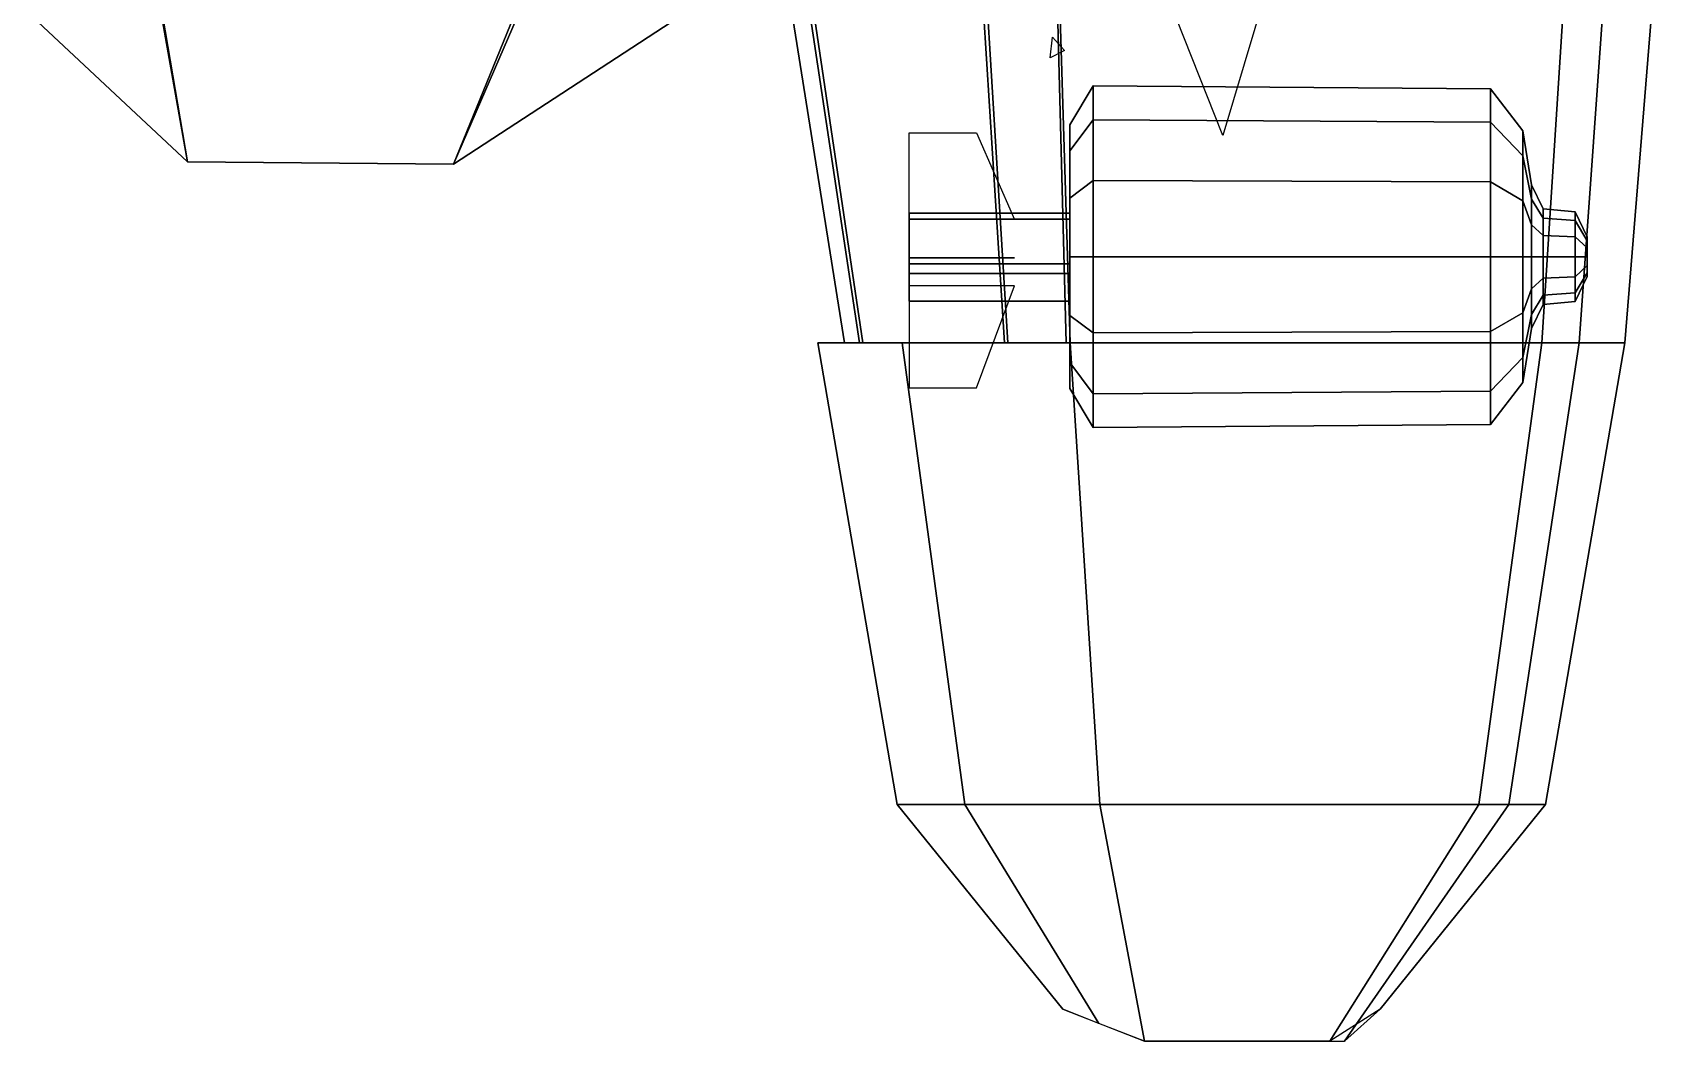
# Model space of a CAD drawing. Header units: metres. Extents: x -57 to 23, y -54 to 49.
# Drawn here: x -53.1 to 3.1, y -53.9 to -19.4 of the extents above; entities that cross this region are included whole.
import ezdxf

# ---------------------------------------------------------------- set-up
doc = ezdxf.new("R2010")
doc.units = ezdxf.units.M

msp = doc.modelspace()

# ---------------------------------------------------------------- linework, layer by layer
at = {"layer": 'AileG', "color": 46}
for points in [[(-18.249279, -9.243014, 18.53915), (-18.249283, -9.243014, 22.424339), (-17.617071, -30.043026, 23.760532), (-17.617067, -30.043026, 20.297926)], [(-18.249283, -9.243014, 22.424339), (-0.130586, -9.243039, 25.136284), (-1.469101, -30.043026, 26.177507), (-17.617071, -30.043026, 23.760532)], [(1.299742, -9.243039, 20.810452), (-18.249279, -9.243014, 18.53915), (-17.617067, -30.043026, 20.297926), (-0.194346, -30.043026, 22.322184)], [(-0.130586, -9.243039, 25.136284), (3.063222, -9.243014, 22.986525), (1.377324, -30.043026, 24.261572), (-1.469101, -30.043026, 26.177507)], [(3.063222, -9.243014, 22.986525), (1.299742, -9.243039, 20.810452), (-0.194346, -30.043026, 22.322184), (1.377324, -30.043026, 24.261572)], [(-16.342848, -12.954524, 23.261635), (-10.564585, -16.842773, 24.118759), (-12.386141, -22.954521, 23.848557)], [(-17.617067, -30.043026, 20.297926), (-17.617071, -30.043026, 23.760532), (-23.363241, -30.043026, 24.049683), (-26.250879, -30.043026, 21.018589)], [(-17.617067, -30.043026, 20.297926), (-26.250879, -30.043026, 21.018589), (-23.535288, -45.843029, 22.754827), (-16.598721, -45.843029, 22.175835)], [(-26.250879, -30.043026, 21.018589), (-23.363241, -30.043026, 24.049683), (-21.215303, -45.843029, 25.190065), (-23.535288, -45.843029, 22.754827)], [(-23.363241, -30.043026, 24.049683), (-17.617071, -30.043026, 23.760532), (-16.598722, -45.843029, 24.957758), (-21.215303, -45.843029, 25.190065)], [(-17.617071, -30.043026, 23.760532), (-1.469101, -30.043026, 26.177507), (-3.62514, -45.843029, 26.899601), (-16.598722, -45.843029, 24.957758)], [(-0.194346, -30.043026, 22.322184), (-17.617067, -30.043026, 20.297926), (-16.598721, -45.843029, 22.175835), (-2.600978, -45.843029, 23.802162)], [(-1.469101, -30.043026, 26.177507), (1.377324, -30.043026, 24.261572), (-1.338269, -45.843029, 25.3603), (-3.62514, -45.843029, 26.899601)], [(1.377324, -30.043026, 24.261572), (-0.194346, -30.043026, 22.322184), (-2.600978, -45.843029, 23.802162), (-1.338269, -45.843029, 25.3603)], [(-16.598721, -45.843029, 22.175835), (-23.535288, -45.843029, 22.754827), (-17.867964, -52.843025, 25.165239), (-15.073471, -53.943024, 25.367615)], [(-23.535288, -45.843029, 22.754827), (-21.215303, -45.843029, 25.190065), (-16.632654, -53.343025, 25.32946), (-17.867964, -52.843025, 25.165239)], [(-21.215303, -45.843029, 25.190065), (-16.598722, -45.843029, 24.957758), (-15.073475, -53.943024, 25.332399), (-16.632654, -53.343025, 25.32946)], [(-16.598722, -45.843029, 24.957758), (-3.62514, -45.843029, 26.899601), (-8.7247, -53.943024, 25.307819), (-15.073475, -53.943024, 25.332399)], [(-2.600978, -45.843029, 23.802162), (-16.598721, -45.843029, 22.175835), (-15.073471, -53.943024, 25.367615), (-8.223515, -53.943024, 25.347029)], [(-3.62514, -45.843029, 26.899601), (-1.338269, -45.843029, 25.3603), (-7.005593, -52.843025, 25.312359), (-8.7247, -53.943024, 25.307819)], [(-1.338269, -45.843029, 25.3603), (-2.600978, -45.843029, 23.802162), (-8.223515, -53.943024, 25.347029), (-7.005593, -52.843025, 25.312359)]]:
    msp.add_3dface(points, dxfattribs=at)
at = {"layer": 'Bomb2', "color": 44}
for points in [[(-16.820803, -22.410627, 19.087622), (-17.620804, -23.479959, 18.302584), (-17.620804, -22.586088, 14.386203), (-16.820803, -21.252657, 14.014131)], [(-16.820803, -21.252657, 14.014131), (-17.620804, -22.586088, 14.386203), (-17.620804, -25.090698, 11.245525), (-16.820803, -24.497265, 9.945528)], [(-3.220804, -22.492886, 19.027233), (-16.820803, -22.410627, 19.087622), (-16.820803, -21.252657, 14.014131), (-3.220804, -21.355228, 14.042752)], [(-3.220804, -21.355228, 14.042752), (-16.820803, -21.252657, 14.014131), (-16.820803, -24.497265, 9.945528), (-3.220804, -24.542913, 10.045527)], [(-2.120804, -23.644476, 18.181805), (-3.220804, -22.492886, 19.027233), (-3.220804, -21.355228, 14.042752), (-2.120804, -22.791233, 14.443446)], [(-2.120804, -22.791233, 14.443446), (-3.220804, -21.355228, 14.042752), (-3.220804, -24.542913, 10.045527), (-2.120804, -25.181995, 11.445527)], [(-16.820803, -27.099234, 21.345526), (-17.620804, -27.099237, 20.045528), (-17.620804, -23.479959, 18.302584), (-16.820803, -22.410627, 19.087622)], [(-3.220804, -27.099234, 21.245525), (-16.820803, -27.099234, 21.345526), (-16.820803, -22.410627, 19.087622), (-3.220804, -22.492886, 19.027233)], [(-17.620804, -30.7185, 18.302591), (-17.620804, -25.090698, 11.245525), (-17.620804, -22.586088, 14.386203)], [(-17.620804, -30.7185, 18.302591), (-17.620804, -22.586088, 14.386203), (-17.620804, -23.479959, 18.302584)], [(-2.120804, -27.099237, 19.845526), (-3.220804, -27.099234, 21.245525), (-3.220804, -22.492886, 19.027233), (-2.120804, -23.644476, 18.181805)], [(-1.820804, -25.12509, 17.09483), (-2.120804, -23.644476, 18.181805), (-2.120804, -22.791233, 14.443446), (-1.820804, -24.637524, 14.958623)], [(-1.820804, -24.637524, 14.958623), (-2.120804, -22.791233, 14.443446), (-2.120804, -25.181995, 11.445527), (-1.820804, -26.003674, 13.245525)], [(-17.620804, -30.7185, 18.302591), (-17.620804, -23.479959, 18.302584), (-17.620804, -27.099237, 20.045528)], [(-1.820804, -27.099241, 18.045527), (-2.120804, -27.099237, 19.845526), (-2.120804, -23.644476, 18.181805), (-1.820804, -25.12509, 17.09483)], [(-16.820803, -24.497265, 9.945528), (-17.620804, -25.090698, 11.245525), (-17.620804, -29.107782, 11.245531), (-16.820803, -29.701212, 9.945534)], [(-3.220804, -24.542913, 10.045527), (-16.820803, -24.497265, 9.945528), (-16.820803, -29.701212, 9.945534), (-3.220804, -29.655563, 10.045533)], [(-2.120804, -25.181995, 11.445527), (-3.220804, -24.542913, 10.045527), (-3.220804, -29.655563, 10.045533), (-2.120804, -29.016485, 11.445532)], [(-1.420804, -25.783144, 16.611727), (-1.820804, -25.12509, 17.09483), (-1.820804, -24.637524, 14.958623), (-1.420804, -25.458099, 15.187592)], [(-1.420804, -25.458099, 15.187592), (-1.820804, -24.637524, 14.958623), (-1.820804, -26.003674, 13.245525), (-1.420804, -26.368866, 14.045527)], [(-17.620804, -30.7185, 18.302591), (-17.620804, -29.107782, 11.245531), (-17.620804, -25.090698, 11.245525)], [(-1.820804, -26.003674, 13.245525), (-2.120804, -25.181995, 11.445527), (-2.120804, -29.016485, 11.445532), (-1.820804, -28.194813, 13.245529)], [(-1.420804, -27.099243, 17.245525), (-1.820804, -27.099241, 18.045527), (-1.820804, -25.12509, 17.09483), (-1.420804, -25.783144, 16.611727)], [(-0.320804, -25.8654, 16.551338), (-1.420804, -25.783144, 16.611727), (-1.420804, -25.458099, 15.187592), (-0.320804, -25.560671, 15.216212)], [(-0.320804, -25.560671, 15.216212), (-1.420804, -25.458099, 15.187592), (-1.420804, -26.368866, 14.045527), (-0.320804, -26.414515, 14.145527)], [(-0.320804, -27.099243, 17.145527), (-1.420804, -27.099243, 17.245525), (-1.420804, -25.783144, 16.611727), (-0.320804, -25.8654, 16.551338)], [(0.079196, -26.551962, 16.047308), (-0.320804, -25.8654, 16.551338), (-0.320804, -25.560671, 15.216212), (0.079196, -26.416796, 15.4551)], [(0.079196, -26.416796, 15.4551), (-0.320804, -25.560671, 15.216212), (-0.320804, -26.414515, 14.145527), (0.079196, -26.795527, 14.980187)], [(-1.420804, -26.368866, 14.045527), (-1.820804, -26.003674, 13.245525), (-1.820804, -28.194813, 13.245529), (-1.420804, -27.829622, 14.045529)], [(-0.320804, -26.414515, 14.145527), (-1.420804, -26.368866, 14.045527), (-1.420804, -27.829622, 14.045529), (-0.320804, -27.783974, 14.145529)], [(0.079196, -27.099245, 16.310865), (-0.320804, -27.099243, 17.145527), (-0.320804, -25.8654, 16.551338), (0.079196, -26.551962, 16.047308)], [(0.079196, -26.795527, 14.980187), (-0.320804, -26.414515, 14.145527), (-0.320804, -27.783974, 14.145529), (0.079196, -27.402966, 14.980188)], [(0.079196, -27.099245, 16.310865), (0.079196, -26.551962, 16.047308), (0.079196, -26.416796, 15.4551)], [(0.079196, -27.099245, 16.310865), (0.079196, -26.416796, 15.4551), (0.079196, -26.795527, 14.980187)], [(0.079196, -27.099245, 16.310865), (0.079196, -26.795527, 14.980187), (0.079196, -27.402966, 14.980188)], [(-16.820803, -31.787825, 19.087633), (-17.620804, -30.7185, 18.302591), (-17.620804, -27.099237, 20.045528), (-16.820803, -27.099234, 21.345526)], [(-3.220804, -31.70557, 19.027246), (-16.820803, -31.787825, 19.087633), (-16.820803, -27.099234, 21.345526), (-3.220804, -27.099234, 21.245525)], [(-2.120804, -30.553989, 18.181816), (-3.220804, -31.70557, 19.027246), (-3.220804, -27.099234, 21.245525), (-2.120804, -27.099237, 19.845526)], [(-1.820804, -29.073387, 17.094837), (-2.120804, -30.553989, 18.181816), (-2.120804, -27.099237, 19.845526), (-1.820804, -27.099241, 18.045527)], [(-1.420804, -28.415339, 16.611731), (-1.820804, -29.073387, 17.094837), (-1.820804, -27.099241, 18.045527), (-1.420804, -27.099243, 17.245525)], [(-0.320804, -28.333084, 16.551342), (-1.420804, -28.415339, 16.611731), (-1.420804, -27.099243, 17.245525), (-0.320804, -27.099243, 17.145527)], [(0.079196, -27.646528, 16.04731), (-0.320804, -28.333084, 16.551342), (-0.320804, -27.099243, 17.145527), (0.079196, -27.099245, 16.310865)], [(0.079196, -27.402966, 14.980188), (-0.320804, -27.783974, 14.145529), (-0.320804, -28.637819, 15.216217), (0.079196, -27.781696, 15.455102)], [(0.079196, -27.099245, 16.310865), (0.079196, -27.402966, 14.980188), (0.079196, -27.781696, 15.455102)], [(0.079196, -27.099245, 16.310865), (0.079196, -27.781696, 15.455102), (0.079196, -27.646528, 16.04731)], [(-1.420804, -27.829622, 14.045529), (-1.820804, -28.194813, 13.245529), (-1.820804, -29.560965, 14.958631), (-1.420804, -28.740391, 15.187596)], [(-0.320804, -27.783974, 14.145529), (-1.420804, -27.829622, 14.045529), (-1.420804, -28.740391, 15.187596), (-0.320804, -28.637819, 15.216217)], [(0.079196, -27.781696, 15.455102), (-0.320804, -28.637819, 15.216217), (-0.320804, -28.333084, 16.551342), (0.079196, -27.646528, 16.04731)], [(-1.820804, -28.194813, 13.245529), (-2.120804, -29.016485, 11.445532), (-2.120804, -31.407251, 14.44346), (-1.820804, -29.560965, 14.958631)], [(-1.420804, -28.740391, 15.187596), (-1.820804, -29.560965, 14.958631), (-1.820804, -29.073387, 17.094837), (-1.420804, -28.415339, 16.611731)], [(-0.320804, -28.637819, 15.216217), (-1.420804, -28.740391, 15.187596), (-1.420804, -28.415339, 16.611731), (-0.320804, -28.333084, 16.551342)], [(-16.820803, -29.701212, 9.945534), (-17.620804, -29.107782, 11.245531), (-17.620804, -31.612398, 14.386218), (-16.820803, -32.945824, 14.014151)], [(-17.620804, -30.7185, 18.302591), (-17.620804, -31.612398, 14.386218), (-17.620804, -29.107782, 11.245531)], [(-2.120804, -29.016485, 11.445532), (-3.220804, -29.655563, 10.045533), (-3.220804, -32.84325, 14.04277), (-2.120804, -31.407251, 14.44346)], [(-1.820804, -29.560965, 14.958631), (-2.120804, -31.407251, 14.44346), (-2.120804, -30.553989, 18.181816), (-1.820804, -29.073387, 17.094837)], [(-3.220804, -29.655563, 10.045533), (-16.820803, -29.701212, 9.945534), (-16.820803, -32.945824, 14.014151), (-3.220804, -32.84325, 14.04277)], [(-16.820803, -32.945824, 14.014151), (-17.620804, -31.612398, 14.386218), (-17.620804, -30.7185, 18.302591), (-16.820803, -31.787825, 19.087633)], [(-2.120804, -31.407251, 14.44346), (-3.220804, -32.84325, 14.04277), (-3.220804, -31.70557, 19.027246), (-2.120804, -30.553989, 18.181816)], [(-3.220804, -32.84325, 14.04277), (-16.820803, -32.945824, 14.014151), (-16.820803, -31.787825, 19.087633), (-3.220804, -31.70557, 19.027246)]]:
    msp.add_3dface(points, dxfattribs=at)
at = {"layer": 'Bomb2A1', "color": 24}
msp.add_3dface([(-23.120804, -27.140617, 14.007524), (-23.120804, -27.140617, 9.807526), (-20.820803, -27.140617, 9.807526), (-19.520805, -27.140617, 14.007524)], dxfattribs=at)
at = {"layer": 'Bomb2A2', "color": 25}
msp.add_3dface([(-23.120804, -28.09453, 15.940828), (-23.120804, -31.586702, 18.274221), (-20.820803, -31.586702, 18.274221), (-19.520805, -28.09453, 15.940828)], dxfattribs=at)
at = {"layer": 'Bomb2A3', "color": 22}
msp.add_3dface([(-23.120804, -25.825542, 16.122599), (-23.120804, -22.855692, 19.092447), (-20.820803, -22.855692, 19.092447), (-19.520805, -25.825542, 16.122599)], dxfattribs=at)
at = {"layer": 'Bomb2Q', "color": 23}
for points in [[(-17.620804, -25.612396, 14.686218), (-23.120804, -25.612396, 14.686218), (-23.120804, -27.340616, 13.907525), (-17.620804, -27.340616, 13.907525)], [(-17.620804, -25.818928, 16.570484), (-23.120804, -25.818928, 16.570484), (-23.120804, -25.612396, 14.686218), (-17.620804, -25.612396, 14.686218)], [(-23.120804, -25.818928, 16.570484), (-23.120804, -27.340616, 13.907525), (-23.120804, -25.612396, 14.686218)], [(-17.620804, -27.674793, 16.956329), (-23.120804, -27.674793, 16.956329), (-23.120804, -25.818928, 16.570484), (-17.620804, -25.818928, 16.570484)], [(-23.120804, -25.818928, 16.570484), (-23.120804, -27.674793, 16.956329), (-23.120804, -28.615248, 15.310532)], [(-23.120804, -25.818928, 16.570484), (-23.120804, -28.615248, 15.310532), (-23.120804, -27.340616, 13.907525)], [(-17.620804, -27.340616, 13.907525), (-23.120804, -27.340616, 13.907525), (-23.120804, -28.615248, 15.310532), (-17.620804, -28.615248, 15.310532)], [(-17.620804, -28.615248, 15.310532), (-23.120804, -28.615248, 15.310532), (-23.120804, -27.674793, 16.956329), (-17.620804, -27.674793, 16.956329)]]:
    msp.add_3dface(points, dxfattribs=at)
at = {"layer": 'CharnG', "color": 11}
msp.add_3dface([(-17.807093, -20.047243, 21.499252), (-18.303673, -20.293222, 21.49925), (-18.213568, -19.591074, 21.49925)], dxfattribs=at)
at = {"layer": 'StabG', "color": 2}
for points in [[(-47.83371, -23.856728, 32.458736), (-53.124481, -18.897253, 33.235767), (-48.670982, -18.897253, 34.04277)], [(-53.124481, -18.897253, 33.235767), (-47.83371, -23.856728, 32.458736), (-48.702991, -18.897253, 31.737038)], [(-47.83371, -23.856728, 32.458736), (-38.72047, -23.934954, 32.458736), (-36.6707, -18.897253, 30.976139), (-48.702991, -18.897253, 31.737038)], [(-36.542656, -18.897253, 33.143536), (-38.72047, -23.934954, 32.458736), (-47.83371, -23.856728, 32.458736), (-48.670982, -18.897253, 34.04277)], [(-36.542656, -18.897253, 33.143536), (-31.004707, -18.897253, 31.667862), (-38.72047, -23.934954, 32.458736)], [(-38.72047, -23.934954, 32.458736), (-31.004707, -18.897253, 31.667862), (-36.6707, -18.897253, 30.976139)]]:
    msp.add_3dface(points, dxfattribs=at)
at = {"layer": 'VolG', "color": 12}
for points in [[(-25.338556, -30.043329, 21.460136), (-28.688826, -8.973752, 19.763529), (-27.992912, -8.973752, 20.405907), (-24.830091, -30.043329, 21.929489)], [(-24.712751, -30.043329, 21.069014), (-27.832321, -8.973752, 19.22821), (-28.688826, -8.973752, 19.763529), (-25.338556, -30.043329, 21.460136)], [(-24.830091, -30.043329, 21.929489), (-27.992912, -8.973752, 20.405907), (-21.033791, -8.973752, 22.975428), (-19.745449, -30.043329, 23.806896)], [(-19.862783, -30.043329, 20.677881), (-21.194389, -8.973752, 18.69289), (-27.832321, -8.973752, 19.22821), (-24.712751, -30.043329, 21.069014)], [(-17.750704, -30.043329, 21.577477), (-18.303673, -8.973752, 19.924122), (-21.194389, -8.973752, 18.69289), (-19.862783, -30.043329, 20.677881)], [(-19.745449, -30.043329, 23.806896), (-21.033791, -8.973752, 22.975428), (-18.303673, -8.973752, 21.851263), (-17.750704, -30.043329, 22.985529)]]:
    msp.add_3dface(points, dxfattribs=at)

doc.saveas('drawing.dxf')
